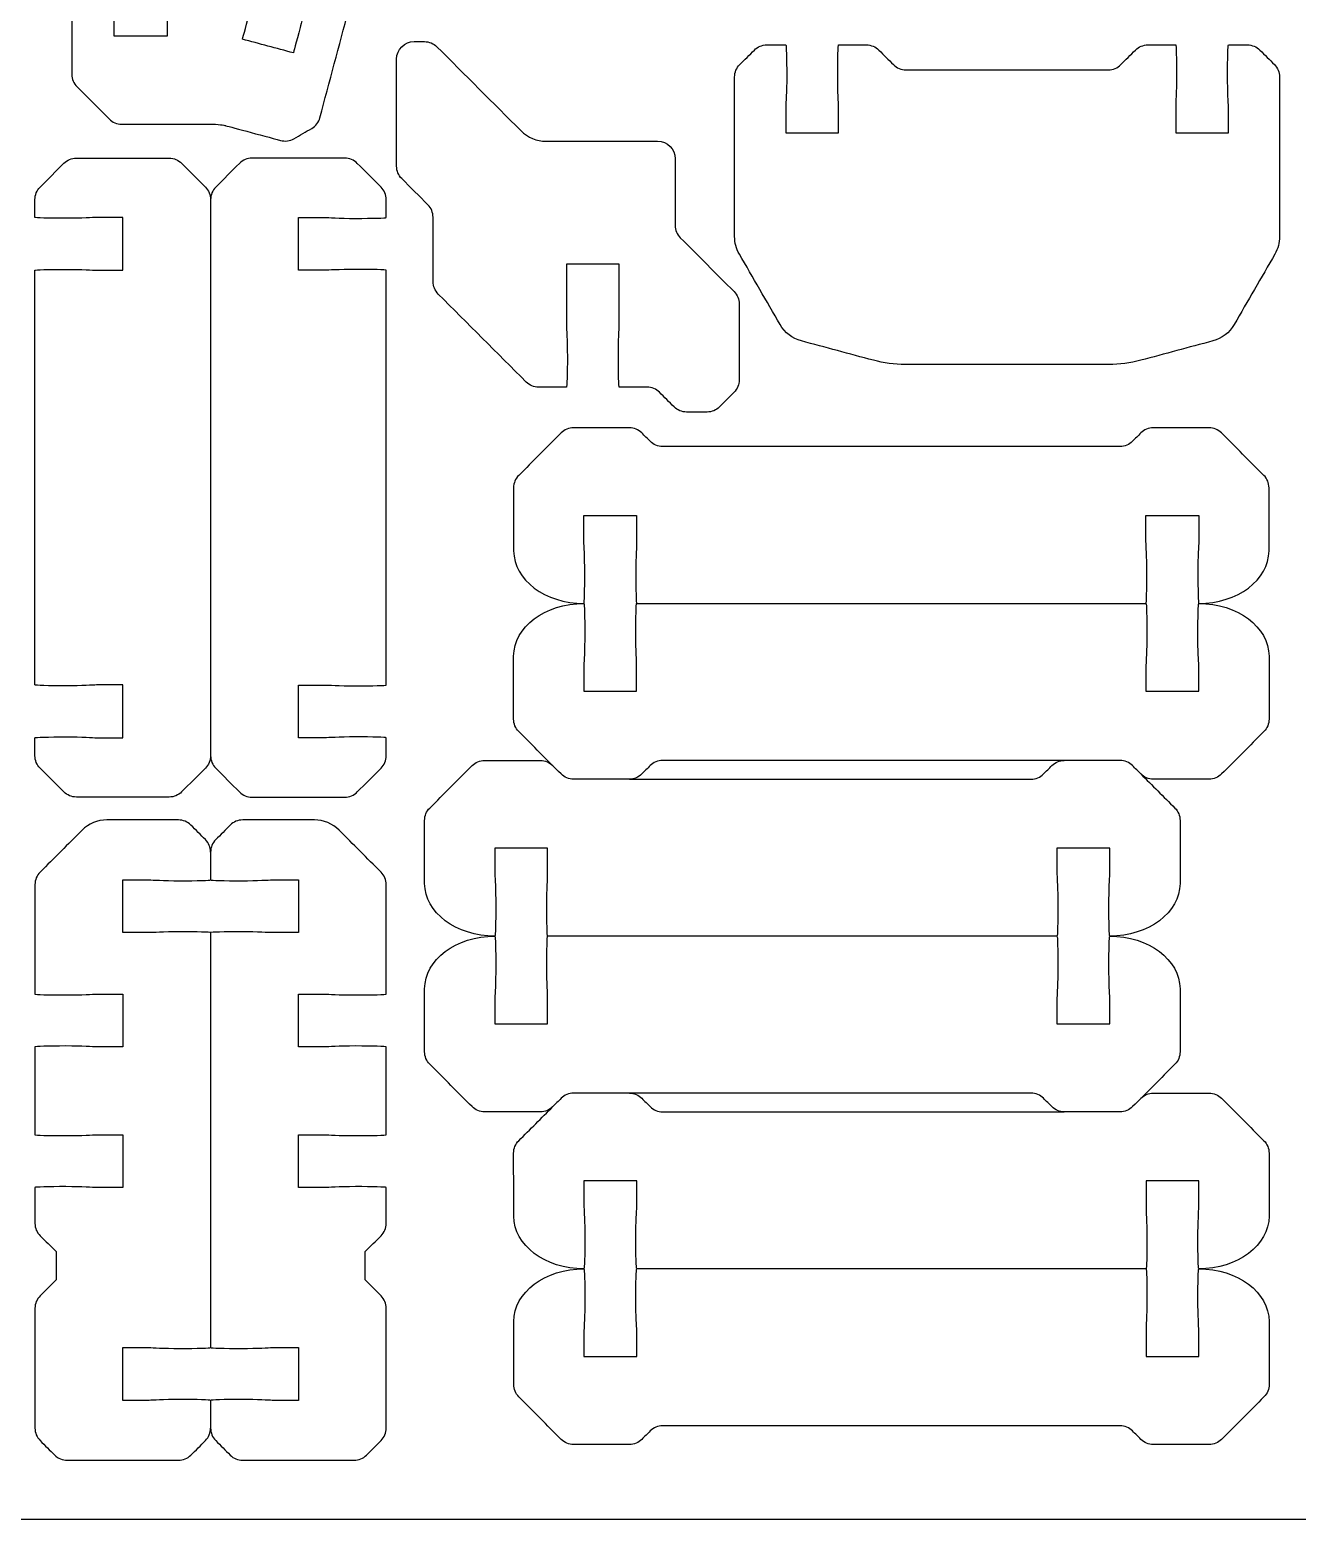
# Model space of a CAD drawing. Extents: x 0 to 290, y 230 to 450.
# Drawn here: x 54.6 to 126.7, y 230 to 314.8 of the extents above; entities that cross this region are included whole.
import ezdxf

# ---------------------------------------------------------------- set-up
doc = ezdxf.new("R2010")
doc.units = 0
doc.header["$MEASUREMENT"] = 0
doc.layers.add('DEFAULT', color=18, linetype='CONTINUOUS')

msp = doc.modelspace()

# ---------------------------------------------------------------- linework, layer by layer
at = {"layer": 'DEFAULT', "color": 1}
for points, knots in [([(0, 242), (0, 307.333), (0, 372.667), (0, 438), (0, 444.627), (5.372, 450), (12, 450), (100.667, 450), (189.333, 450), (278, 450), (284.627, 450), (290, 444.627), (290, 438), (290, 372.667), (290, 307.333), (290, 242), (290, 235.373), (284.627, 230), (278, 230), (189.333, 230), (100.667, 230), (12, 230), (5.372, 230), (0, 235.373), (0, 242)], [0, 0, 0, 0, 555.591, 555.591, 555.591, 556.591, 556.591, 556.591, 1310.607, 1310.607, 1310.607, 1311.607, 1311.607, 1311.607, 1867.198, 1867.198, 1867.198, 1868.198, 1868.198, 1868.198, 2622.214, 2622.214, 2622.214, 2623.214, 2623.214, 2623.214, 2623.214]), ([(68.852, 308.472), (67.871, 308.736), (65.74, 309.315), (65.715, 309.315), (65.652, 309.332), (65.31, 309.399), (64.805, 309.399), (63.138, 309.399), (61.47, 309.399), (59.803, 309.399), (59.538, 309.399), (59.284, 309.505), (59.097, 309.692), (58.487, 310.303), (57.877, 310.913), (57.266, 311.523), (57.079, 311.71), (56.974, 311.964), (56.974, 312.229), (56.974, 314.009), (56.974, 315.789), (56.974, 317.57), (56.974, 317.834), (57.079, 318.088), (57.266, 318.275), (57.543, 318.552), (57.819, 318.828), (58.095, 319.104), (58.282, 319.291), (58.536, 319.397), (58.801, 319.397), (58.996, 319.397), (59.191, 319.397), (59.387, 319.397), (59.415, 319.397), (59.436, 318.614), (59.436, 317.647), (59.436, 316.681), (59.387, 316.109), (59.387, 315.898), (59.387, 315.398), (59.387, 314.898), (59.387, 314.398), (60.387, 314.398), (61.388, 314.398), (62.389, 314.398), (62.389, 314.898), (62.389, 315.398), (62.389, 315.898), (62.389, 316.109), (62.339, 316.681), (62.339, 317.647), (62.339, 318.614), (62.361, 319.397), (62.389, 319.397), (63.653, 319.397), (64.917, 319.397), (66.181, 319.397), (66.53, 319.397), (66.876, 319.351), (67.211, 319.263), (67.466, 319.195), (67.722, 319.127), (67.977, 319.059), (68.005, 319.051), (67.822, 318.289), (67.571, 317.355), (67.321, 316.42), (67.127, 315.88), (67.07, 315.675), (66.844, 314.832), (66.682, 314.229), (66.682, 314.229), (67.649, 313.97), (68.615, 313.712), (69.582, 313.453), (69.582, 313.453), (69.744, 314.056), (69.97, 314.899), (70.026, 315.104), (70.125, 315.668), (70.376, 316.603), (70.626, 317.531), (70.845, 318.279), (70.877, 318.279), (71.088, 318.222), (71.282, 318.173), (71.438, 318.134), (71.699, 318.067), (71.917, 317.898), (72.051, 317.665), (72.245, 317.329), (72.439, 316.992), (72.633, 316.656), (72.767, 316.427), (72.803, 316.152), (72.732, 315.898), (72.185, 313.853), (71.639, 311.808), (71.092, 309.763), (71.025, 309.509), (70.855, 309.29), (70.626, 309.156), (70.289, 308.961), (69.951, 308.766), (69.614, 308.57), (69.384, 308.436), (69.109, 308.401), (68.852, 308.472)], [1, 1, 1, 1, 2, 2, 2, 3, 3, 3, 17.18, 17.18, 17.18, 18.18, 18.18, 18.18, 25.519768, 25.519768, 25.519768, 26.519768, 26.519768, 26.519768, 41.659768, 41.659768, 41.659768, 42.659768, 42.659768, 42.659768, 45.98317, 45.98317, 45.98317, 46.98317, 46.98317, 46.98317, 48.64317, 48.64317, 48.64317, 49.64317, 49.64317, 49.64317, 50.64317, 50.64317, 50.64317, 54.89317, 54.89317, 54.89317, 63.40317, 63.40317, 63.40317, 67.65317, 67.65317, 67.65317, 68.65317, 68.65317, 68.65317, 69.65317, 69.65317, 69.65317, 80.40317, 80.40317, 80.40317, 81.40317, 81.40317, 81.40317, 83.649345, 83.649345, 83.649345, 84.649345, 84.649345, 84.649345, 85.649345, 85.649345, 85.649345, 86.649345, 86.649345, 86.649345, 95.158657, 95.158657, 95.158657, 96.158657, 96.158657, 96.158657, 97.158657, 97.158657, 97.158657, 98.158657, 98.158657, 98.158657, 99.158657, 99.158657, 99.158657, 100.158657, 100.158657, 100.158657, 103.46049, 103.46049, 103.46049, 104.46049, 104.46049, 104.46049, 122.461451, 122.461451, 122.461451, 123.461451, 123.461451, 123.461451, 126.776945, 126.776945, 126.776945, 127.776945, 127.776945, 127.776945, 127.776945]), ([(94.962, 294.842), (94.962, 296.283), (94.962, 297.724), (94.962, 299.164), (94.962, 299.43), (94.857, 299.684), (94.669, 299.871), (93.65, 300.891), (92.63, 301.911), (91.611, 302.93), (91.424, 303.117), (91.318, 303.372), (91.318, 303.637), (91.318, 304.9), (91.318, 306.163), (91.318, 307.426), (91.318, 307.979), (90.87, 308.426), (90.318, 308.426), (88.198, 308.426), (86.078, 308.426), (83.958, 308.426), (83.428, 308.426), (82.919, 308.637), (82.544, 309.012), (80.947, 310.609), (79.351, 312.206), (77.754, 313.803), (77.566, 313.99), (77.312, 314.095), (77.047, 314.095), (76.851, 314.095), (76.656, 314.095), (76.461, 314.095), (75.908, 314.095), (75.461, 313.648), (75.461, 313.095), (75.461, 311.064), (75.461, 309.033), (75.461, 307.002), (75.461, 306.737), (75.566, 306.483), (75.754, 306.295), (76.25, 305.799), (76.746, 305.303), (77.242, 304.807), (77.43, 304.619), (77.535, 304.365), (77.535, 304.099), (77.535, 302.879), (77.535, 301.658), (77.535, 300.437), (77.535, 300.172), (77.641, 299.918), (77.828, 299.73), (79.498, 298.06), (81.167, 296.391), (82.837, 294.721), (83.025, 294.534), (83.279, 294.428), (83.544, 294.428), (84.073, 294.428), (84.602, 294.428), (85.13, 294.428), (85.159, 294.428), (85.18, 295.211), (85.18, 296.178), (85.18, 297.144), (85.13, 297.716), (85.13, 297.928), (85.13, 299.094), (85.13, 300.261), (85.13, 301.427), (86.131, 301.427), (87.132, 301.427), (88.132, 301.427), (88.132, 300.261), (88.132, 299.094), (88.132, 297.928), (88.132, 297.716), (88.083, 297.144), (88.083, 296.178), (88.083, 295.211), (88.104, 294.428), (88.132, 294.428), (88.661, 294.428), (89.19, 294.428), (89.719, 294.428), (89.984, 294.428), (90.238, 294.323), (90.426, 294.135), (90.702, 293.859), (90.978, 293.583), (91.255, 293.306), (91.442, 293.119), (91.696, 293.013), (91.962, 293.013), (92.352, 293.013), (92.743, 293.013), (93.133, 293.013), (93.399, 293.013), (93.653, 293.119), (93.84, 293.306), (94.117, 293.583), (94.393, 293.859), (94.669, 294.135), (94.857, 294.323), (94.962, 294.577), (94.962, 294.842)], [1, 1, 1, 1, 13.252, 13.252, 13.252, 14.252, 14.252, 14.252, 26.513232, 26.513232, 26.513232, 27.513232, 27.513232, 27.513232, 38.254232, 38.254232, 38.254232, 39.254232, 39.254232, 39.254232, 57.281232, 57.281232, 57.281232, 58.281232, 58.281232, 58.281232, 77.485545, 77.485545, 77.485545, 78.485545, 78.485545, 78.485545, 80.146545, 80.146545, 80.146545, 81.146545, 81.146545, 81.146545, 98.417545, 98.417545, 98.417545, 99.417545, 99.417545, 99.417545, 105.384819, 105.384819, 105.384819, 106.384819, 106.384819, 106.384819, 116.765819, 116.765819, 116.765819, 117.765819, 117.765819, 117.765819, 137.846944, 137.846944, 137.846944, 138.846944, 138.846944, 138.846944, 143.342944, 143.342944, 143.342944, 144.342944, 144.342944, 144.342944, 145.342944, 145.342944, 145.342944, 155.262944, 155.262944, 155.262944, 163.772944, 163.772944, 163.772944, 173.692944, 173.692944, 173.692944, 174.692944, 174.692944, 174.692944, 175.692944, 175.692944, 175.692944, 180.188944, 180.188944, 180.188944, 181.188944, 181.188944, 181.188944, 184.512346, 184.512346, 184.512346, 185.512346, 185.512346, 185.512346, 188.834346, 188.834346, 188.834346, 189.834346, 189.834346, 189.834346, 193.157748, 193.157748, 193.157748, 194.157748, 194.157748, 194.157748, 194.157748]), ([(122.813, 308.908), (121.812, 308.908), (120.811, 308.908), (119.81, 308.908), (119.81, 309.408), (119.81, 309.908), (119.81, 310.407), (119.81, 310.619), (119.86, 311.19), (119.86, 312.157), (119.86, 313.124), (119.839, 313.907), (119.81, 313.907), (119.282, 313.907), (118.753, 313.907), (118.224, 313.907), (117.959, 313.907), (117.705, 313.801), (117.517, 313.614), (117.241, 313.338), (116.965, 313.061), (116.688, 312.785), (116.501, 312.597), (116.246, 312.492), (115.981, 312.492), (112.137, 312.492), (108.293, 312.492), (104.448, 312.492), (104.183, 312.492), (103.929, 312.597), (103.741, 312.785), (103.465, 313.061), (103.189, 313.338), (102.912, 313.614), (102.725, 313.801), (102.47, 313.907), (102.205, 313.907), (101.677, 313.907), (101.148, 313.907), (100.619, 313.907), (100.591, 313.907), (100.57, 313.124), (100.57, 312.157), (100.57, 311.19), (100.619, 310.619), (100.619, 310.407), (100.619, 309.908), (100.619, 309.408), (100.619, 308.908), (99.619, 308.908), (98.618, 308.908), (97.617, 308.908), (97.617, 309.408), (97.617, 309.908), (97.617, 310.407), (97.617, 310.619), (97.667, 311.19), (97.667, 312.157), (97.667, 313.124), (97.645, 313.907), (97.617, 313.907), (97.255, 313.907), (96.894, 313.907), (96.532, 313.907), (96.267, 313.907), (96.012, 313.801), (95.825, 313.614), (95.548, 313.338), (95.272, 313.061), (94.996, 312.785), (94.808, 312.597), (94.703, 312.343), (94.703, 312.078), (94.703, 309.053), (94.703, 306.028), (94.703, 303.003), (94.703, 302.652), (94.796, 302.306), (94.972, 302.002), (95.745, 300.664), (96.518, 299.327), (97.291, 297.99), (97.556, 297.531), (97.992, 297.196), (98.504, 297.059), (99.871, 296.692), (101.239, 296.324), (102.606, 295.957), (103.198, 295.798), (103.808, 295.718), (104.422, 295.718), (108.284, 295.718), (112.146, 295.718), (116.008, 295.718), (116.621, 295.718), (117.232, 295.798), (117.824, 295.957), (119.191, 296.324), (120.558, 296.692), (121.926, 297.059), (122.437, 297.196), (122.873, 297.531), (123.138, 297.99), (123.911, 299.327), (124.685, 300.664), (125.458, 302.002), (125.634, 302.306), (125.726, 302.652), (125.726, 303.003), (125.726, 306.028), (125.726, 309.053), (125.726, 312.078), (125.726, 312.343), (125.621, 312.597), (125.434, 312.785), (125.157, 313.061), (124.881, 313.338), (124.605, 313.614), (124.417, 313.801), (124.163, 313.907), (123.898, 313.907), (123.536, 313.907), (123.174, 313.907), (122.813, 313.907), (122.784, 313.907), (122.763, 313.124), (122.763, 312.157), (122.763, 311.19), (122.813, 310.619), (122.813, 310.407), (122.813, 309.908), (122.813, 309.408), (122.813, 308.908)], [4.25, 4.25, 4.25, 4.25, 12.76, 12.76, 12.76, 17.01, 17.01, 17.01, 18.01, 18.01, 18.01, 19.01, 19.01, 19.01, 23.506, 23.506, 23.506, 24.506, 24.506, 24.506, 27.829402, 27.829402, 27.829402, 28.829402, 28.829402, 28.829402, 61.521402, 61.521402, 61.521402, 62.521402, 62.521402, 62.521402, 65.844804, 65.844804, 65.844804, 66.844804, 66.844804, 66.844804, 71.340804, 71.340804, 71.340804, 72.340804, 72.340804, 72.340804, 73.340804, 73.340804, 73.340804, 77.590804, 77.590804, 77.590804, 86.100804, 86.100804, 86.100804, 90.350804, 90.350804, 90.350804, 91.350804, 91.350804, 91.350804, 92.350804, 92.350804, 92.350804, 95.426804, 95.426804, 95.426804, 96.426804, 96.426804, 96.426804, 99.749499, 99.749499, 99.749499, 100.749499, 100.749499, 100.749499, 126.474499, 126.474499, 126.474499, 127.474499, 127.474499, 127.474499, 140.611308, 140.611308, 140.611308, 141.611308, 141.611308, 141.611308, 153.650421, 153.650421, 153.650421, 154.650421, 154.650421, 154.650421, 187.494421, 187.494421, 187.494421, 188.494421, 188.494421, 188.494421, 200.534501, 200.534501, 200.534501, 201.534501, 201.534501, 201.534501, 214.67181, 214.67181, 214.67181, 215.67181, 215.67181, 215.67181, 241.39681, 241.39681, 241.39681, 242.39681, 242.39681, 242.39681, 245.720212, 245.720212, 245.720212, 246.720212, 246.720212, 246.720212, 249.796212, 249.796212, 249.796212, 250.796212, 250.796212, 250.796212, 251.796212, 251.796212, 251.796212, 256.046212, 256.046212, 256.046212, 256.046212]), ([(64.871, 273.452), (64.871, 273.186), (64.765, 272.932), (64.577, 272.744), (64.126, 272.294), (63.675, 271.843), (63.223, 271.393), (63.036, 271.205), (62.782, 271.1), (62.517, 271.1), (60.753, 271.1), (58.99, 271.1), (57.227, 271.1), (56.962, 271.1), (56.708, 271.205), (56.52, 271.393), (56.069, 271.843), (55.618, 272.294), (55.166, 272.744), (54.978, 272.932), (54.873, 273.186), (54.873, 273.452), (54.873, 273.793), (54.873, 274.135), (54.873, 274.476), (54.873, 274.505), (55.656, 274.526), (56.623, 274.526), (57.589, 274.526), (58.161, 274.476), (58.373, 274.476), (58.872, 274.476), (59.372, 274.476), (59.872, 274.476), (59.872, 275.477), (59.872, 276.478), (59.872, 277.479), (59.372, 277.479), (58.872, 277.479), (58.373, 277.479), (58.161, 277.479), (57.589, 277.429), (56.623, 277.429), (55.656, 277.429), (54.873, 277.45), (54.873, 277.479), (54.873, 285.347), (54.873, 293.216), (54.873, 301.084), (54.873, 301.113), (55.656, 301.134), (56.623, 301.134), (57.589, 301.134), (58.161, 301.084), (58.373, 301.084), (58.872, 301.084), (59.372, 301.084), (59.872, 301.084), (59.872, 302.085), (59.872, 303.086), (59.872, 304.086), (59.372, 304.086), (58.872, 304.086), (58.373, 304.086), (58.161, 304.086), (57.589, 304.037), (56.623, 304.037), (55.656, 304.037), (54.873, 304.058), (54.873, 304.086), (54.873, 304.427), (54.873, 304.768), (54.873, 305.108), (54.873, 305.373), (54.978, 305.628), (55.166, 305.815), (55.617, 306.267), (56.069, 306.718), (56.52, 307.17), (56.708, 307.357), (56.962, 307.463), (57.227, 307.463), (58.99, 307.463), (60.753, 307.463), (62.516, 307.463), (62.781, 307.463), (63.036, 307.357), (63.223, 307.17), (63.675, 306.718), (64.126, 306.267), (64.578, 305.815), (64.765, 305.628), (64.871, 305.373), (64.871, 305.108)], [0, 0, 0, 0, 1, 1, 1, 6.422804, 6.422804, 6.422804, 7.422804, 7.422804, 7.422804, 22.416804, 22.416804, 22.416804, 23.416804, 23.416804, 23.416804, 28.839608, 28.839608, 28.839608, 29.839608, 29.839608, 29.839608, 32.743608, 32.743608, 32.743608, 33.743608, 33.743608, 33.743608, 34.743608, 34.743608, 34.743608, 38.993608, 38.993608, 38.993608, 47.503608, 47.503608, 47.503608, 51.753608, 51.753608, 51.753608, 52.753608, 52.753608, 52.753608, 53.753608, 53.753608, 53.753608, 120.667608, 120.667608, 120.667608, 121.667608, 121.667608, 121.667608, 122.667608, 122.667608, 122.667608, 126.917608, 126.917608, 126.917608, 135.427608, 135.427608, 135.427608, 139.677608, 139.677608, 139.677608, 140.677608, 140.677608, 140.677608, 141.677608, 141.677608, 141.677608, 144.573608, 144.573608, 144.573608, 145.573608, 145.573608, 145.573608, 151.003481, 151.003481, 151.003481, 152.003481, 152.003481, 152.003481, 166.995481, 166.995481, 166.995481, 167.995481, 167.995481, 167.995481, 173.425354, 173.425354, 173.425354, 174.425354, 174.425354, 174.425354, 174.425354]), ([(72.514, 271.097), (70.751, 271.097), (68.988, 271.097), (67.225, 271.097), (66.96, 271.097), (66.706, 271.203), (66.518, 271.39), (66.067, 271.842), (65.615, 272.293), (65.164, 272.745), (64.976, 272.932), (64.871, 273.187), (64.871, 273.452), (64.871, 284.004), (64.871, 294.556), (64.871, 305.108), (64.871, 305.374), (64.976, 305.628), (65.164, 305.816), (65.615, 306.266), (66.067, 306.717), (66.518, 307.167), (66.706, 307.355), (66.96, 307.46), (67.225, 307.46), (68.988, 307.46), (70.751, 307.46), (72.514, 307.46), (72.779, 307.46), (73.034, 307.355), (73.221, 307.167), (73.672, 306.717), (74.124, 306.266), (74.575, 305.816), (74.763, 305.628), (74.868, 305.374), (74.868, 305.108), (74.868, 304.767), (74.868, 304.425), (74.868, 304.084), (74.868, 304.055), (74.085, 304.034), (73.119, 304.034), (72.152, 304.034), (71.58, 304.084), (71.369, 304.084), (70.869, 304.084), (70.369, 304.084), (69.869, 304.084), (69.869, 303.083), (69.869, 302.082), (69.869, 301.081), (70.369, 301.081), (70.869, 301.081), (71.369, 301.081), (71.58, 301.081), (72.152, 301.131), (73.119, 301.131), (74.085, 301.131), (74.868, 301.11), (74.868, 301.081), (74.868, 293.213), (74.868, 285.344), (74.868, 277.476), (74.868, 277.447), (74.085, 277.426), (73.119, 277.426), (72.152, 277.426), (71.58, 277.476), (71.369, 277.476), (70.869, 277.476), (70.369, 277.476), (69.869, 277.476), (69.869, 276.475), (69.869, 275.474), (69.869, 274.474), (70.369, 274.474), (70.869, 274.474), (71.369, 274.474), (71.58, 274.474), (72.152, 274.523), (73.119, 274.523), (74.085, 274.523), (74.868, 274.502), (74.868, 274.474), (74.868, 274.133), (74.868, 273.792), (74.868, 273.452), (74.868, 273.187), (74.763, 272.932), (74.576, 272.745), (74.124, 272.293), (73.672, 271.842), (73.221, 271.39), (73.034, 271.203), (72.779, 271.097), (72.514, 271.097)], [1, 1, 1, 1, 15.992, 15.992, 15.992, 16.992, 16.992, 16.992, 22.421873, 22.421873, 22.421873, 23.421873, 23.421873, 23.421873, 113.155873, 113.155873, 113.155873, 114.155873, 114.155873, 114.155873, 119.578677, 119.578677, 119.578677, 120.578677, 120.578677, 120.578677, 135.572677, 135.572677, 135.572677, 136.572677, 136.572677, 136.572677, 141.995481, 141.995481, 141.995481, 142.995481, 142.995481, 142.995481, 145.899481, 145.899481, 145.899481, 146.899481, 146.899481, 146.899481, 147.899481, 147.899481, 147.899481, 152.149481, 152.149481, 152.149481, 160.659481, 160.659481, 160.659481, 164.909481, 164.909481, 164.909481, 165.909481, 165.909481, 165.909481, 166.909481, 166.909481, 166.909481, 233.823481, 233.823481, 233.823481, 234.823481, 234.823481, 234.823481, 235.823481, 235.823481, 235.823481, 240.073481, 240.073481, 240.073481, 248.583481, 248.583481, 248.583481, 252.833481, 252.833481, 252.833481, 253.833481, 253.833481, 253.833481, 254.833481, 254.833481, 254.833481, 257.729481, 257.729481, 257.729481, 258.729481, 258.729481, 258.729481, 264.160061, 264.160061, 264.160061, 265.160061, 265.160061, 265.160061, 265.160061]), ([(124.83, 289.41), (125.018, 289.223), (125.123, 288.968), (125.123, 288.703), (125.123, 287.508), (125.123, 286.312), (125.123, 285.117), (125.123, 283.459), (123.334, 282.118), (121.122, 282.118), (121.094, 282.118), (121.073, 282.902), (121.073, 283.868), (121.073, 284.835), (121.122, 285.406), (121.122, 285.618), (121.122, 286.118), (121.122, 286.618), (121.122, 287.117), (120.122, 287.117), (119.121, 287.117), (118.12, 287.117), (118.12, 286.618), (118.12, 286.118), (118.12, 285.618), (118.12, 285.406), (118.17, 284.835), (118.17, 283.868), (118.17, 282.902), (118.148, 282.118), (118.12, 282.118), (108.455, 282.118), (98.79, 282.118), (89.124, 282.118), (89.096, 282.118), (89.075, 282.902), (89.075, 283.868), (89.075, 284.835), (89.124, 285.406), (89.124, 285.618), (89.124, 286.118), (89.124, 286.618), (89.124, 287.117), (88.124, 287.117), (87.123, 287.117), (86.122, 287.117), (86.122, 286.618), (86.122, 286.118), (86.122, 285.618), (86.122, 285.406), (86.172, 284.835), (86.172, 283.868), (86.172, 282.902), (86.15, 282.118), (86.122, 282.118), (83.91, 282.118), (82.125, 283.459), (82.122, 285.117), (82.122, 285.994), (82.119, 287.638), (82.118, 288.703), (82.118, 288.968), (82.224, 289.223), (82.411, 289.41), (83.216, 290.215), (84.02, 291.019), (84.824, 291.823), (85.012, 292.011), (85.266, 292.116), (85.531, 292.116), (86.591, 292.116), (87.65, 292.116), (88.71, 292.116), (88.975, 292.116), (89.23, 292.011), (89.417, 291.823), (89.576, 291.664), (89.735, 291.506), (89.893, 291.347), (90.081, 291.159), (90.335, 291.054), (90.6, 291.054), (99.282, 291.054), (107.963, 291.054), (116.644, 291.054), (116.909, 291.054), (117.164, 291.159), (117.351, 291.347), (117.51, 291.506), (117.669, 291.664), (117.827, 291.823), (118.015, 292.011), (118.269, 292.116), (118.534, 292.116), (119.593, 292.116), (120.651, 292.116), (121.71, 292.116), (121.975, 292.116), (122.23, 292.011), (122.417, 291.823), (123.221, 291.019), (124.026, 290.215), (124.83, 289.41)], [9.672514, 9.672514, 9.672514, 9.672514, 10.672514, 10.672514, 10.672514, 20.837514, 20.837514, 20.837514, 21.837514, 21.837514, 21.837514, 22.837514, 22.837514, 22.837514, 23.837514, 23.837514, 23.837514, 28.087514, 28.087514, 28.087514, 36.597514, 36.597514, 36.597514, 40.847514, 40.847514, 40.847514, 41.847514, 41.847514, 41.847514, 42.847514, 42.847514, 42.847514, 125.040514, 125.040514, 125.040514, 126.040514, 126.040514, 126.040514, 127.040514, 127.040514, 127.040514, 131.290514, 131.290514, 131.290514, 139.800514, 139.800514, 139.800514, 144.050514, 144.050514, 144.050514, 145.050514, 145.050514, 145.050514, 146.050514, 146.050514, 146.050514, 147.050514, 147.050514, 147.050514, 148.050514, 148.050514, 148.050514, 149.050514, 149.050514, 149.050514, 158.72232, 158.72232, 158.72232, 159.72232, 159.72232, 159.72232, 168.73432, 168.73432, 168.73432, 169.73432, 169.73432, 169.73432, 171.642094, 171.642094, 171.642094, 172.642094, 172.642094, 172.642094, 246.467094, 246.467094, 246.467094, 247.467094, 247.467094, 247.467094, 249.375576, 249.375576, 249.375576, 250.375576, 250.375576, 250.375576, 259.377576, 259.377576, 259.377576, 260.377576, 260.377576, 260.377576, 270.050089, 270.050089, 270.050089, 270.050089]), ([(118.12, 282.118), (118.148, 282.118), (118.17, 281.335), (118.17, 280.369), (118.17, 279.402), (118.12, 278.83), (118.12, 278.619), (118.12, 278.119), (118.12, 277.619), (118.12, 277.12), (119.121, 277.12), (120.122, 277.12), (121.122, 277.12), (121.122, 277.619), (121.122, 278.119), (121.122, 278.619), (121.122, 278.83), (121.073, 279.402), (121.073, 280.369), (121.073, 281.335), (121.094, 282.118), (121.122, 282.118), (123.334, 282.118), (125.119, 280.778), (125.123, 279.12), (125.123, 278.242), (125.126, 276.599), (125.126, 275.534), (125.126, 275.268), (125.021, 275.014), (124.833, 274.826), (124.029, 274.022), (123.225, 273.218), (122.421, 272.413), (122.233, 272.226), (121.979, 272.121), (121.714, 272.121), (120.654, 272.121), (119.594, 272.121), (118.534, 272.121), (118.269, 272.121), (118.015, 272.226), (117.827, 272.413), (117.669, 272.572), (117.51, 272.731), (117.351, 272.89), (117.164, 273.077), (116.909, 273.183), (116.644, 273.183), (107.963, 273.183), (99.282, 273.183), (90.6, 273.183), (90.335, 273.183), (90.081, 273.077), (89.893, 272.89), (89.735, 272.731), (89.576, 272.572), (89.417, 272.413), (89.23, 272.226), (88.975, 272.121), (88.71, 272.121), (87.652, 272.121), (86.593, 272.121), (85.534, 272.121), (85.269, 272.121), (85.015, 272.226), (84.828, 272.413), (84.023, 273.218), (83.219, 274.022), (82.415, 274.826), (82.227, 275.014), (82.122, 275.268), (82.122, 275.533), (82.122, 276.729), (82.122, 277.924), (82.122, 279.12), (82.122, 280.778), (83.91, 282.118), (86.122, 282.118), (86.15, 282.118), (86.172, 281.335), (86.172, 280.369), (86.172, 279.402), (86.122, 278.83), (86.122, 278.619), (86.122, 278.119), (86.122, 277.619), (86.122, 277.12), (87.123, 277.12), (88.124, 277.12), (89.124, 277.12), (89.124, 277.619), (89.124, 278.119), (89.124, 278.619), (89.124, 278.83), (89.075, 279.402), (89.075, 280.369), (89.075, 281.335), (89.096, 282.118), (89.124, 282.118)], [0, 0, 0, 0, 1, 1, 1, 2, 2, 2, 6.25, 6.25, 6.25, 14.76, 14.76, 14.76, 19.01, 19.01, 19.01, 20.01, 20.01, 20.01, 21.01, 21.01, 21.01, 22.01, 22.01, 22.01, 23.01, 23.01, 23.01, 24.01, 24.01, 24.01, 33.681807, 33.681807, 33.681807, 34.681807, 34.681807, 34.681807, 43.693807, 43.693807, 43.693807, 44.693807, 44.693807, 44.693807, 46.602995, 46.602995, 46.602995, 47.602995, 47.602995, 47.602995, 121.427995, 121.427995, 121.427995, 122.427995, 122.427995, 122.427995, 124.337183, 124.337183, 124.337183, 125.337183, 125.337183, 125.337183, 134.339183, 134.339183, 134.339183, 135.339183, 135.339183, 135.339183, 145.012404, 145.012404, 145.012404, 146.012404, 146.012404, 146.012404, 156.178404, 156.178404, 156.178404, 157.178404, 157.178404, 157.178404, 158.178404, 158.178404, 158.178404, 159.178404, 159.178404, 159.178404, 163.428404, 163.428404, 163.428404, 171.938404, 171.938404, 171.938404, 176.188404, 176.188404, 176.188404, 177.188404, 177.188404, 177.188404, 178.188404, 178.188404, 178.188404, 178.188404]), ([(117.827, 272.414), (118.473, 271.768), (119.118, 271.122), (119.764, 270.477), (119.952, 270.289), (120.057, 270.035), (120.057, 269.769), (120.057, 268.574), (120.057, 267.379), (120.057, 266.183), (120.057, 264.525), (118.268, 263.185), (116.056, 263.185), (116.028, 263.185), (116.007, 263.968), (116.007, 264.935), (116.007, 265.901), (116.056, 266.473), (116.056, 266.684), (116.056, 267.184), (116.056, 267.684), (116.056, 268.184), (115.056, 268.184), (114.055, 268.184), (113.054, 268.184), (113.054, 267.684), (113.054, 267.184), (113.054, 266.684), (113.054, 266.473), (113.104, 265.901), (113.104, 264.935), (113.104, 263.968), (113.082, 263.185), (113.054, 263.185), (103.389, 263.185), (93.724, 263.185), (84.058, 263.185), (84.03, 263.185), (84.009, 263.968), (84.009, 264.935), (84.009, 265.901), (84.058, 266.473), (84.058, 266.684), (84.058, 267.184), (84.058, 267.684), (84.058, 268.184), (83.058, 268.184), (82.057, 268.184), (81.056, 268.184), (81.056, 267.684), (81.056, 267.184), (81.056, 266.684), (81.056, 266.473), (81.106, 265.901), (81.106, 264.935), (81.106, 263.968), (81.084, 263.185), (81.056, 263.185), (78.844, 263.185), (77.059, 264.525), (77.056, 266.183), (77.056, 267.061), (77.053, 268.704), (77.053, 269.769), (77.052, 270.035), (77.158, 270.289), (77.345, 270.477), (78.15, 271.281), (78.954, 272.085), (79.758, 272.889), (79.946, 273.077), (80.2, 273.183), (80.465, 273.183), (81.525, 273.183), (82.585, 273.183), (83.644, 273.183), (83.909, 273.183), (84.164, 273.077), (84.352, 272.889)], [0, 0, 0, 0, 7.764032, 7.764032, 7.764032, 8.764032, 8.764032, 8.764032, 18.929032, 18.929032, 18.929032, 19.929032, 19.929032, 19.929032, 20.929032, 20.929032, 20.929032, 21.929032, 21.929032, 21.929032, 26.179032, 26.179032, 26.179032, 34.689032, 34.689032, 34.689032, 38.939032, 38.939032, 38.939032, 39.939032, 39.939032, 39.939032, 40.939032, 40.939032, 40.939032, 123.132032, 123.132032, 123.132032, 124.132032, 124.132032, 124.132032, 125.132032, 125.132032, 125.132032, 129.382032, 129.382032, 129.382032, 137.892032, 137.892032, 137.892032, 142.142032, 142.142032, 142.142032, 143.142032, 143.142032, 143.142032, 144.142032, 144.142032, 144.142032, 145.142032, 145.142032, 145.142032, 146.142032, 146.142032, 146.142032, 147.142032, 147.142032, 147.142032, 156.813839, 156.813839, 156.813839, 157.813839, 157.813839, 157.813839, 166.824839, 166.824839, 166.824839, 167.824839, 167.824839, 167.824839, 167.824839]), ([(88.71, 272.121), (96.333, 272.121), (103.956, 272.121), (111.578, 272.121), (111.844, 272.121), (112.098, 272.226), (112.285, 272.413), (112.444, 272.572), (112.603, 272.731), (112.762, 272.89), (112.949, 273.077), (113.203, 273.182), (113.468, 273.182)], [0, 0, 0, 0, 64.823, 64.823, 64.823, 65.823, 65.823, 65.823, 67.732188, 67.732188, 67.732188, 68.732188, 68.732188, 68.732188, 68.732188]), ([(64.871, 267.969), (64.871, 268.234), (64.768, 268.488), (64.578, 268.675), (64.303, 268.951), (64.028, 269.228), (63.752, 269.504), (63.562, 269.691), (63.308, 269.797), (63.043, 269.797), (61.684, 269.797), (60.325, 269.797), (58.965, 269.797), (58.432, 269.797), (57.924, 269.589), (57.551, 269.211), (56.756, 268.416), (55.961, 267.621), (55.166, 266.826), (54.978, 266.639), (54.873, 266.384), (54.873, 266.12), (54.873, 264.041), (54.873, 261.963), (54.873, 259.885), (54.873, 259.857), (55.656, 259.835), (56.623, 259.835), (57.589, 259.835), (58.161, 259.885), (58.373, 259.885), (58.872, 259.885), (59.372, 259.885), (59.872, 259.885), (59.872, 258.884), (59.872, 257.883), (59.872, 256.883), (59.372, 256.883), (58.872, 256.883), (58.373, 256.883), (58.161, 256.883), (57.589, 256.932), (56.623, 256.932), (55.656, 256.932), (54.873, 256.911), (54.873, 256.883), (54.873, 255.215), (54.873, 253.548), (54.873, 251.88), (54.873, 251.852), (55.656, 251.831), (56.623, 251.831), (57.589, 251.831), (58.161, 251.88), (58.373, 251.88), (58.872, 251.88), (59.372, 251.88), (59.872, 251.88), (59.872, 250.88), (59.872, 249.879), (59.872, 248.878), (59.372, 248.878), (58.872, 248.878), (58.373, 248.878), (58.161, 248.878), (57.589, 248.928), (56.623, 248.928), (55.656, 248.928), (54.873, 248.906), (54.873, 248.878), (54.873, 248.199), (54.873, 247.519), (54.873, 246.839), (54.873, 246.575), (54.979, 246.321), (55.169, 246.134), (55.47, 245.833), (55.771, 245.532), (56.072, 245.23), (56.072, 244.692), (56.072, 244.153), (56.072, 243.615), (55.771, 243.313), (55.47, 243.01), (55.169, 242.708), (54.979, 242.521), (54.873, 242.267), (54.873, 242.003), (54.873, 239.73), (54.873, 237.457), (54.873, 235.184), (54.873, 234.92), (54.979, 234.662), (55.169, 234.475), (55.444, 234.199), (55.72, 233.923), (55.995, 233.646), (56.185, 233.459), (56.439, 233.354), (56.704, 233.354), (58.817, 233.354), (60.93, 233.354), (63.043, 233.354), (63.308, 233.354), (63.562, 233.459), (63.752, 233.646), (64.028, 233.923), (64.303, 234.199), (64.578, 234.475), (64.768, 234.662), (64.871, 234.92), (64.871, 235.184)], [0, 0, 0, 0, 1, 1, 1, 4.316338, 4.316338, 4.316338, 5.316338, 5.316338, 5.316338, 16.876338, 16.876338, 16.876338, 17.876338, 17.876338, 17.876338, 27.436422, 27.436422, 27.436422, 28.436422, 28.436422, 28.436422, 46.109422, 46.109422, 46.109422, 47.109422, 47.109422, 47.109422, 48.109422, 48.109422, 48.109422, 52.359422, 52.359422, 52.359422, 60.869422, 60.869422, 60.869422, 65.119422, 65.119422, 65.119422, 66.119422, 66.119422, 66.119422, 67.119422, 67.119422, 67.119422, 81.299422, 81.299422, 81.299422, 82.299422, 82.299422, 82.299422, 83.299422, 83.299422, 83.299422, 87.549422, 87.549422, 87.549422, 96.059422, 96.059422, 96.059422, 100.309422, 100.309422, 100.309422, 101.309422, 101.309422, 101.309422, 102.309422, 102.309422, 102.309422, 108.089422, 108.089422, 108.089422, 109.089422, 109.089422, 109.089422, 112.709809, 112.709809, 112.709809, 117.289809, 117.289809, 117.289809, 120.917273, 120.917273, 120.917273, 121.917273, 121.917273, 121.917273, 141.244273, 141.244273, 141.244273, 142.244273, 142.244273, 142.244273, 145.560612, 145.560612, 145.560612, 146.560612, 146.560612, 146.560612, 164.530612, 164.530612, 164.530612, 165.530612, 165.530612, 165.530612, 168.84695, 168.84695, 168.84695, 169.84695, 169.84695, 169.84695, 169.84695]), ([(69.87, 259.885), (69.87, 258.884), (69.87, 257.883), (69.87, 256.883), (70.369, 256.883), (70.869, 256.883), (71.369, 256.883), (71.581, 256.883), (72.152, 256.932), (73.119, 256.932), (74.085, 256.932), (74.868, 256.911), (74.868, 256.883), (74.868, 255.215), (74.868, 253.548), (74.868, 251.88), (74.868, 251.852), (74.085, 251.831), (73.119, 251.831), (72.152, 251.831), (71.581, 251.88), (71.369, 251.88), (70.869, 251.88), (70.369, 251.88), (69.87, 251.88), (69.87, 250.88), (69.87, 249.879), (69.87, 248.878), (70.369, 248.878), (70.869, 248.878), (71.369, 248.878), (71.581, 248.878), (72.152, 248.928), (73.119, 248.928), (74.085, 248.928), (74.868, 248.906), (74.868, 248.878), (74.868, 248.199), (74.868, 247.519), (74.868, 246.839), (74.868, 246.575), (74.763, 246.321), (74.572, 246.134), (74.271, 245.833), (73.97, 245.532), (73.669, 245.23), (73.669, 244.692), (73.669, 244.153), (73.669, 243.615), (73.97, 243.313), (74.271, 243.01), (74.572, 242.708), (74.763, 242.521), (74.868, 242.267), (74.868, 242.003), (74.868, 239.73), (74.868, 237.457), (74.868, 235.184), (74.868, 234.92), (74.763, 234.662), (74.572, 234.475), (74.297, 234.199), (74.022, 233.923), (73.747, 233.646), (73.556, 233.459), (73.302, 233.354), (73.038, 233.354), (70.924, 233.354), (68.811, 233.354), (66.698, 233.354), (66.434, 233.354), (66.18, 233.459), (65.989, 233.646), (65.714, 233.923), (65.439, 234.199), (65.164, 234.475), (64.973, 234.662), (64.871, 234.92), (64.871, 235.184), (64.871, 235.711), (64.871, 236.238), (64.871, 236.765), (64.871, 236.793), (65.654, 236.814), (66.621, 236.814), (67.587, 236.814), (68.159, 236.765), (68.37, 236.765), (68.87, 236.765), (69.37, 236.765), (69.87, 236.765), (69.87, 237.766), (69.87, 238.766), (69.87, 239.767), (69.37, 239.767), (68.87, 239.767), (68.37, 239.767), (68.159, 239.767), (67.587, 239.718), (66.621, 239.718), (65.654, 239.718), (64.871, 239.739), (64.871, 239.767), (64.871, 247.639), (64.871, 255.511), (64.871, 263.383), (64.871, 263.412), (65.654, 263.433), (66.621, 263.433), (67.587, 263.433), (68.159, 263.383), (68.37, 263.383), (68.87, 263.383), (69.37, 263.383), (69.87, 263.383), (69.87, 264.384), (69.87, 265.385), (69.87, 266.385), (69.37, 266.385), (68.87, 266.385), (68.37, 266.385), (68.159, 266.385), (67.587, 266.336), (66.621, 266.336), (65.654, 266.336), (64.871, 266.357), (64.871, 266.385), (64.871, 266.913), (64.871, 267.441), (64.871, 267.969), (64.871, 268.234), (64.973, 268.488), (65.164, 268.675), (65.439, 268.951), (65.714, 269.228), (65.989, 269.504), (66.18, 269.691), (66.434, 269.797), (66.698, 269.797), (68.058, 269.797), (69.417, 269.797), (70.776, 269.797), (71.309, 269.797), (71.817, 269.589), (72.191, 269.211), (72.986, 268.416), (73.781, 267.621), (74.576, 266.826), (74.763, 266.639), (74.868, 266.384), (74.868, 266.12), (74.868, 264.041), (74.868, 261.963), (74.868, 259.885), (74.868, 259.857), (74.085, 259.835), (73.119, 259.835), (72.152, 259.835), (71.581, 259.885), (71.369, 259.885), (70.869, 259.885), (70.369, 259.885), (69.87, 259.885)], [4.25, 4.25, 4.25, 4.25, 12.76, 12.76, 12.76, 17.01, 17.01, 17.01, 18.01, 18.01, 18.01, 19.01, 19.01, 19.01, 33.19, 33.19, 33.19, 34.19, 34.19, 34.19, 35.19, 35.19, 35.19, 39.44, 39.44, 39.44, 47.95, 47.95, 47.95, 52.2, 52.2, 52.2, 53.2, 53.2, 53.2, 54.2, 54.2, 54.2, 59.98, 59.98, 59.98, 60.98, 60.98, 60.98, 64.600387, 64.600387, 64.600387, 69.180387, 69.180387, 69.180387, 72.807851, 72.807851, 72.807851, 73.807851, 73.807851, 73.807851, 93.134851, 93.134851, 93.134851, 94.134851, 94.134851, 94.134851, 97.45119, 97.45119, 97.45119, 98.45119, 98.45119, 98.45119, 116.42119, 116.42119, 116.42119, 117.42119, 117.42119, 117.42119, 120.737528, 120.737528, 120.737528, 121.737528, 121.737528, 121.737528, 126.217528, 126.217528, 126.217528, 127.217528, 127.217528, 127.217528, 128.217528, 128.217528, 128.217528, 132.467528, 132.467528, 132.467528, 140.977528, 140.977528, 140.977528, 145.227528, 145.227528, 145.227528, 146.227528, 146.227528, 146.227528, 147.227528, 147.227528, 147.227528, 214.171528, 214.171528, 214.171528, 215.171528, 215.171528, 215.171528, 216.171528, 216.171528, 216.171528, 220.421528, 220.421528, 220.421528, 228.931528, 228.931528, 228.931528, 233.181528, 233.181528, 233.181528, 234.181528, 234.181528, 234.181528, 235.181528, 235.181528, 235.181528, 239.671528, 239.671528, 239.671528, 240.671528, 240.671528, 240.671528, 243.987866, 243.987866, 243.987866, 244.987866, 244.987866, 244.987866, 256.547866, 256.547866, 256.547866, 257.547866, 257.547866, 257.547866, 267.10795, 267.10795, 267.10795, 268.10795, 268.10795, 268.10795, 285.78095, 285.78095, 285.78095, 286.78095, 286.78095, 286.78095, 287.78095, 287.78095, 287.78095, 292.03095, 292.03095, 292.03095, 292.03095]), ([(64.871, 263.383), (64.871, 263.412), (64.088, 263.433), (63.121, 263.433), (62.154, 263.433), (61.583, 263.383), (61.371, 263.383), (60.871, 263.383), (60.372, 263.383), (59.872, 263.383), (59.872, 264.384), (59.872, 265.385), (59.872, 266.385), (60.372, 266.385), (60.871, 266.385), (61.371, 266.385), (61.583, 266.385), (62.154, 266.336), (63.121, 266.336), (64.088, 266.336), (64.871, 266.357), (64.871, 266.385)], [0, 0, 0, 0, 1, 1, 1, 2, 2, 2, 6.25, 6.25, 6.25, 14.76, 14.76, 14.76, 19.01, 19.01, 19.01, 20.01, 20.01, 20.01, 21.01, 21.01, 21.01, 21.01]), ([(113.054, 263.185), (113.083, 263.185), (113.104, 262.402), (113.104, 261.435), (113.104, 260.468), (113.054, 259.897), (113.054, 259.685), (113.054, 259.185), (113.054, 258.686), (113.054, 258.186), (114.055, 258.186), (115.056, 258.186), (116.056, 258.186), (116.056, 258.686), (116.056, 259.185), (116.056, 259.685), (116.056, 259.897), (116.007, 260.468), (116.007, 261.435), (116.007, 262.402), (116.028, 263.185), (116.056, 263.185), (118.268, 263.185), (120.053, 261.844), (120.057, 260.186), (120.057, 259.309), (120.06, 257.666), (120.06, 256.6), (120.06, 256.335), (119.955, 256.08), (119.767, 255.893), (118.963, 255.088), (118.159, 254.284), (117.355, 253.48), (117.167, 253.293), (116.913, 253.187), (116.648, 253.187), (115.588, 253.187), (114.528, 253.187), (113.468, 253.187), (113.203, 253.187), (112.949, 253.293), (112.762, 253.48), (112.603, 253.639), (112.444, 253.797), (112.285, 253.956), (112.098, 254.143), (111.844, 254.249), (111.578, 254.249), (102.897, 254.249), (94.216, 254.249), (85.534, 254.249), (85.269, 254.249), (85.015, 254.143), (84.827, 253.956), (84.669, 253.797), (84.51, 253.639), (84.351, 253.48), (84.164, 253.293), (83.91, 253.187), (83.644, 253.187), (82.586, 253.187), (81.527, 253.187), (80.469, 253.187), (80.203, 253.187), (79.949, 253.293), (79.762, 253.48), (78.957, 254.284), (78.153, 255.089), (77.349, 255.893), (77.161, 256.08), (77.056, 256.335), (77.056, 256.6), (77.056, 257.795), (77.056, 258.991), (77.056, 260.186), (77.056, 261.844), (78.844, 263.185), (81.056, 263.185), (81.085, 263.185), (81.106, 262.402), (81.106, 261.435), (81.106, 260.468), (81.056, 259.897), (81.056, 259.685), (81.056, 259.185), (81.056, 258.686), (81.056, 258.186), (82.057, 258.186), (83.058, 258.186), (84.058, 258.186), (84.058, 258.686), (84.058, 259.185), (84.058, 259.685), (84.058, 259.897), (84.009, 260.468), (84.009, 261.435), (84.009, 262.402), (84.03, 263.185), (84.058, 263.185)], [0, 0, 0, 0, 1, 1, 1, 2, 2, 2, 6.25, 6.25, 6.25, 14.76, 14.76, 14.76, 19.01, 19.01, 19.01, 20.01, 20.01, 20.01, 21.01, 21.01, 21.01, 22.01, 22.01, 22.01, 23.01, 23.01, 23.01, 24.01, 24.01, 24.01, 33.681807, 33.681807, 33.681807, 34.681807, 34.681807, 34.681807, 43.693807, 43.693807, 43.693807, 44.693807, 44.693807, 44.693807, 46.602995, 46.602995, 46.602995, 47.602995, 47.602995, 47.602995, 121.427995, 121.427995, 121.427995, 122.427995, 122.427995, 122.427995, 124.337183, 124.337183, 124.337183, 125.337183, 125.337183, 125.337183, 134.339183, 134.339183, 134.339183, 135.339183, 135.339183, 135.339183, 145.012404, 145.012404, 145.012404, 146.012404, 146.012404, 146.012404, 156.178404, 156.178404, 156.178404, 157.178404, 157.178404, 157.178404, 158.178404, 158.178404, 158.178404, 159.178404, 159.178404, 159.178404, 163.428404, 163.428404, 163.428404, 171.938404, 171.938404, 171.938404, 176.188404, 176.188404, 176.188404, 177.188404, 177.188404, 177.188404, 178.188404, 178.188404, 178.188404, 178.188404]), ([(117.831, 253.956), (118.019, 254.143), (118.273, 254.249), (118.538, 254.249), (119.596, 254.249), (120.655, 254.249), (121.714, 254.249), (121.979, 254.249), (122.233, 254.143), (122.421, 253.956), (123.225, 253.152), (124.029, 252.347), (124.834, 251.543), (125.021, 251.356), (125.126, 251.101), (125.126, 250.836), (125.126, 249.641), (125.126, 248.445), (125.126, 247.25), (125.126, 245.592), (123.338, 244.251), (121.126, 244.251), (121.098, 244.251), (121.076, 245.034), (121.076, 246.001), (121.076, 246.968), (121.126, 247.539), (121.126, 247.751), (121.126, 248.25), (121.126, 248.75), (121.126, 249.25), (120.125, 249.25), (119.124, 249.25), (118.124, 249.25), (118.124, 248.75), (118.124, 248.25), (118.124, 247.751), (118.124, 247.539), (118.173, 246.968), (118.173, 246.001), (118.173, 245.034), (118.152, 244.251), (118.124, 244.251), (108.458, 244.251), (98.793, 244.251), (89.128, 244.251), (89.1, 244.251), (89.078, 245.034), (89.078, 246.001), (89.078, 246.968), (89.128, 247.539), (89.128, 247.751), (89.128, 248.25), (89.128, 248.75), (89.128, 249.25), (88.127, 249.25), (87.126, 249.25), (86.126, 249.25), (86.126, 248.75), (86.126, 248.25), (86.126, 247.751), (86.126, 247.539), (86.175, 246.968), (86.175, 246.001), (86.175, 245.034), (86.154, 244.251), (86.126, 244.251), (83.914, 244.251), (82.129, 245.592), (82.125, 247.25), (82.125, 248.127), (82.123, 249.77), (82.122, 250.836), (82.122, 251.101), (82.227, 251.356), (82.415, 251.543), (83.06, 252.189), (83.706, 252.834), (84.352, 253.48)], [0, 0, 0, 0, 1, 1, 1, 10.002, 10.002, 10.002, 11.002, 11.002, 11.002, 20.675221, 20.675221, 20.675221, 21.675221, 21.675221, 21.675221, 31.841221, 31.841221, 31.841221, 32.841221, 32.841221, 32.841221, 33.841221, 33.841221, 33.841221, 34.841221, 34.841221, 34.841221, 39.091221, 39.091221, 39.091221, 47.601221, 47.601221, 47.601221, 51.851221, 51.851221, 51.851221, 52.851221, 52.851221, 52.851221, 53.851221, 53.851221, 53.851221, 136.044221, 136.044221, 136.044221, 137.044221, 137.044221, 137.044221, 138.044221, 138.044221, 138.044221, 142.294221, 142.294221, 142.294221, 150.804221, 150.804221, 150.804221, 155.054221, 155.054221, 155.054221, 156.054221, 156.054221, 156.054221, 157.054221, 157.054221, 157.054221, 158.054221, 158.054221, 158.054221, 159.054221, 159.054221, 159.054221, 160.054221, 160.054221, 160.054221, 167.817546, 167.817546, 167.817546, 167.817546]), ([(88.714, 254.249), (88.979, 254.249), (89.233, 254.143), (89.421, 253.956), (89.579, 253.797), (89.738, 253.639), (89.897, 253.48), (90.084, 253.293), (90.339, 253.187), (90.604, 253.187), (98.225, 253.187), (105.847, 253.187), (113.469, 253.187)], [0, 0, 0, 0, 1, 1, 1, 2.909188, 2.909188, 2.909188, 3.909188, 3.909188, 3.909188, 68.722188, 68.722188, 68.722188, 68.722188]), ([(118.124, 244.251), (118.152, 244.251), (118.173, 243.468), (118.173, 242.501), (118.173, 241.535), (118.124, 240.963), (118.124, 240.752), (118.124, 240.252), (118.124, 239.752), (118.124, 239.252), (119.124, 239.252), (120.125, 239.252), (121.126, 239.252), (121.126, 239.752), (121.126, 240.252), (121.126, 240.752), (121.126, 240.963), (121.077, 241.535), (121.077, 242.501), (121.077, 243.468), (121.098, 244.251), (121.126, 244.251), (123.338, 244.251), (125.123, 242.911), (125.126, 241.253), (125.126, 240.375), (125.129, 238.732), (125.13, 237.667), (125.13, 237.401), (125.024, 237.147), (124.837, 236.959), (124.033, 236.155), (123.228, 235.35), (122.424, 234.546), (122.237, 234.359), (121.982, 234.253), (121.717, 234.253), (120.657, 234.253), (119.598, 234.253), (118.538, 234.253), (118.273, 234.253), (118.018, 234.359), (117.831, 234.546), (117.672, 234.705), (117.513, 234.864), (117.355, 235.023), (117.167, 235.21), (116.913, 235.315), (116.648, 235.315), (107.966, 235.315), (99.285, 235.315), (90.604, 235.315), (90.339, 235.315), (90.084, 235.21), (89.897, 235.023), (89.738, 234.864), (89.579, 234.705), (89.421, 234.546), (89.233, 234.359), (88.979, 234.253), (88.714, 234.253), (87.655, 234.253), (86.597, 234.253), (85.538, 234.253), (85.273, 234.253), (85.018, 234.359), (84.831, 234.546), (84.027, 235.351), (83.222, 236.155), (82.418, 236.959), (82.231, 237.147), (82.125, 237.401), (82.125, 237.666), (82.125, 238.862), (82.125, 240.057), (82.125, 241.253), (82.125, 242.911), (83.914, 244.251), (86.126, 244.251), (86.154, 244.251), (86.175, 243.468), (86.175, 242.501), (86.175, 241.535), (86.126, 240.963), (86.126, 240.752), (86.126, 240.252), (86.126, 239.752), (86.126, 239.252), (87.126, 239.252), (88.127, 239.252), (89.128, 239.252), (89.128, 239.752), (89.128, 240.252), (89.128, 240.752), (89.128, 240.963), (89.079, 241.535), (89.079, 242.501), (89.079, 243.468), (89.1, 244.251), (89.128, 244.251)], [0, 0, 0, 0, 1, 1, 1, 2, 2, 2, 6.25, 6.25, 6.25, 14.76, 14.76, 14.76, 19.01, 19.01, 19.01, 20.01, 20.01, 20.01, 21.01, 21.01, 21.01, 22.01, 22.01, 22.01, 23.01, 23.01, 23.01, 24.01, 24.01, 24.01, 33.681807, 33.681807, 33.681807, 34.681807, 34.681807, 34.681807, 43.693807, 43.693807, 43.693807, 44.693807, 44.693807, 44.693807, 46.602995, 46.602995, 46.602995, 47.602995, 47.602995, 47.602995, 121.427995, 121.427995, 121.427995, 122.427995, 122.427995, 122.427995, 124.337183, 124.337183, 124.337183, 125.337183, 125.337183, 125.337183, 134.339183, 134.339183, 134.339183, 135.339183, 135.339183, 135.339183, 145.012404, 145.012404, 145.012404, 146.012404, 146.012404, 146.012404, 156.178404, 156.178404, 156.178404, 157.178404, 157.178404, 157.178404, 158.178404, 158.178404, 158.178404, 159.178404, 159.178404, 159.178404, 163.428404, 163.428404, 163.428404, 171.938404, 171.938404, 171.938404, 176.188404, 176.188404, 176.188404, 177.188404, 177.188404, 177.188404, 178.188404, 178.188404, 178.188404, 178.188404]), ([(64.871, 236.765), (64.871, 236.793), (64.088, 236.814), (63.121, 236.814), (62.154, 236.814), (61.583, 236.765), (61.371, 236.765), (60.871, 236.765), (60.372, 236.765), (59.872, 236.765), (59.872, 237.766), (59.872, 238.766), (59.872, 239.767), (60.372, 239.767), (60.871, 239.767), (61.371, 239.767), (61.583, 239.767), (62.154, 239.718), (63.121, 239.718), (64.088, 239.718), (64.871, 239.739), (64.871, 239.767)], [0, 0, 0, 0, 1, 1, 1, 2, 2, 2, 6.25, 6.25, 6.25, 14.76, 14.76, 14.76, 19.01, 19.01, 19.01, 20.01, 20.01, 20.01, 21.01, 21.01, 21.01, 21.01])]:
    msp.add_open_spline(points, degree=3, knots=knots, dxfattribs=at)

doc.saveas('drawing.dxf')
